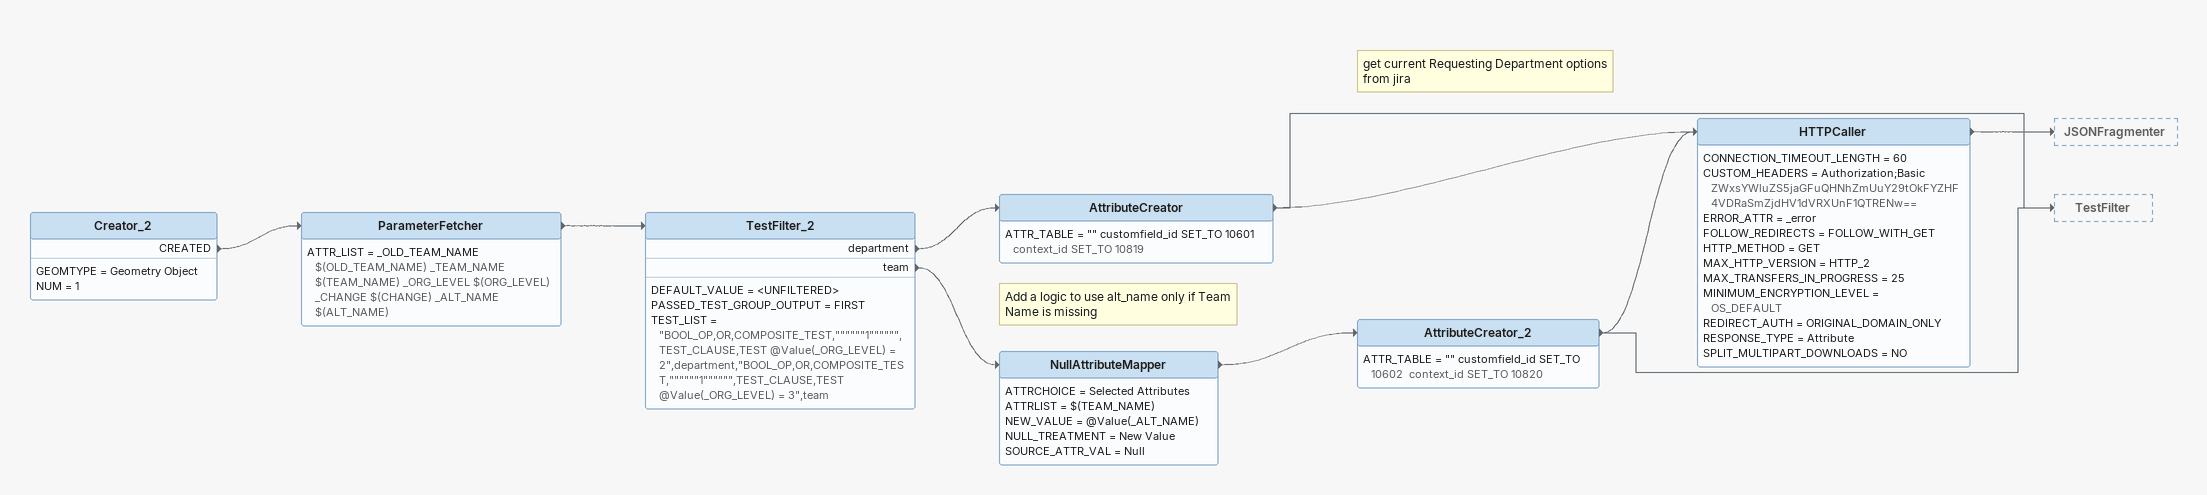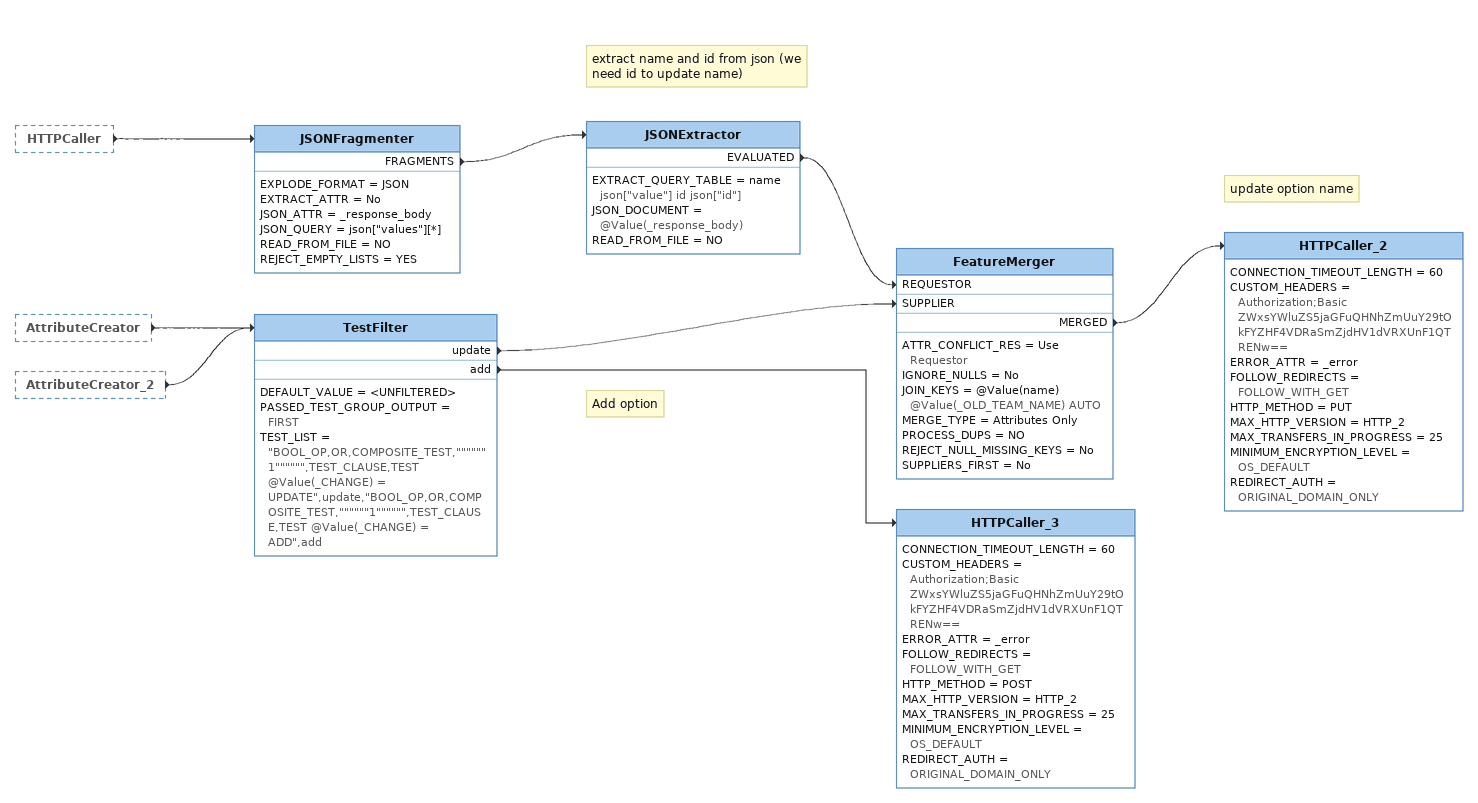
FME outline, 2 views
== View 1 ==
Creator_2
    GEOMTYPE = Geometry Object
    NUM = 1
    CREATED -> ParameterFetcher
ParameterFetcher
    ATTR_LIST = _OLD_TEAM_NAME $(OLD_TEAM_NAME) _TEAM_NAME $(TEAM_NAME) _ORG_LEVEL $(ORG_LEVEL) _CHANGE $(CHANGE) _ALT_NAME $(ALT_NAME)
    -> TestFilter_2
TestFilter_2
    DEFAULT_VALUE = <UNFILTERED>
    PASSED_TEST_GROUP_OUTPUT = FIRST
    TEST_LIST = "BOOL_OP,OR,COMPOSITE_TEST,""""""1"""""",TEST_CLAUSE,TEST @Value(_ORG_LEVEL) = 2",department,"BOOL_OP,OR,COMPOSITE_TEST,""""""1"""""",TEST_CLAUSE,TEST @Value(_ORG_LEVEL) = 3",team
    department -> AttributeCreator
    team -> NullAttributeMapper
AttributeCreator
    ATTR_TABLE = "" customfield_id SET_TO 10601  context_id SET_TO 10819
    -> TestFilter
    -> HTTPCaller
Note: Add a logic to use alt_name only if Team Name is missing
NullAttributeMapper
    ATTRCHOICE = Selected Attributes
    ATTRLIST = $(TEAM_NAME)
    NEW_VALUE = @Value(_ALT_NAME)
    NULL_TREATMENT = New Value
    SOURCE_ATTR_VAL = Null
    -> AttributeCreator_2
AttributeCreator_2
    ATTR_TABLE = "" customfield_id SET_TO 10602  context_id SET_TO 10820
    -> TestFilter
    -> HTTPCaller
Note: get current Requesting Department options from jira
HTTPCaller
    CONNECTION_TIMEOUT_LENGTH = 60
    CUSTOM_HEADERS = Authorization;Basic ZWxsYWluZS5jaGFuQHNhZmUuY29tOkFYZHF4VDRaSmZjdHV1dVRXUnF1QTRENw==
    ERROR_ATTR = _error
    FOLLOW_REDIRECTS = FOLLOW_WITH_GET
    HTTP_METHOD = GET
    MAX_HTTP_VERSION = HTTP_2
    MAX_TRANSFERS_IN_PROGRESS = 25
    MINIMUM_ENCRYPTION_LEVEL = OS_DEFAULT
    REDIRECT_AUTH = ORIGINAL_DOMAIN_ONLY
    RESPONSE_TYPE = Attribute
    SPLIT_MULTIPART_DOWNLOADS = NO
    -> JSONFragmenter

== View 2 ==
HTTPCaller [outside]
    -> JSONFragmenter
AttributeCreator [outside]
    -> TestFilter
AttributeCreator_2 [outside]
    -> TestFilter
JSONFragmenter
    EXPLODE_FORMAT = JSON
    EXTRACT_ATTR = No
    JSON_ATTR = _response_body
    JSON_QUERY = json["values"][*]
    READ_FROM_FILE = NO
    REJECT_EMPTY_LISTS = YES
    FRAGMENTS -> JSONExtractor
Note: extract name and id from json (we need id to update name)
JSONExtractor
    EXTRACT_QUERY_TABLE = name json["value"] id json["id"]
    JSON_DOCUMENT = @Value(_response_body)
    READ_FROM_FILE = NO
    EVALUATED -> FeatureMerger [REQUESTOR]
TestFilter
    DEFAULT_VALUE = <UNFILTERED>
    PASSED_TEST_GROUP_OUTPUT = FIRST
    TEST_LIST = "BOOL_OP,OR,COMPOSITE_TEST,""""""1"""""",TEST_CLAUSE,TEST @Value(_CHANGE) = UPDATE",update,"BOOL_OP,OR,COMPOSITE_TEST,""""""1"""""",TEST_CLAUSE,TEST @Value(_CHANGE) = ADD",add
    update -> FeatureMerger [SUPPLIER]
    add -> HTTPCaller_3
FeatureMerger
    ATTR_CONFLICT_RES = Use Requestor
    IGNORE_NULLS = No
    JOIN_KEYS = @Value(name) @Value(_OLD_TEAM_NAME) AUTO
    MERGE_TYPE = Attributes Only
    PROCESS_DUPS = NO
    REJECT_NULL_MISSING_KEYS = No
    SUPPLIERS_FIRST = No
    MERGED -> HTTPCaller_2
Note: update option name
HTTPCaller_2
    CONNECTION_TIMEOUT_LENGTH = 60
    CUSTOM_HEADERS = Authorization;Basic ZWxsYWluZS5jaGFuQHNhZmUuY29tOkFYZHF4VDRaSmZjdHV1dVRXUnF1QTRENw==
    ERROR_ATTR = _error
    FOLLOW_REDIRECTS = FOLLOW_WITH_GET
    HTTP_METHOD = PUT
    MAX_HTTP_VERSION = HTTP_2
    MAX_TRANSFERS_IN_PROGRESS = 25
    MINIMUM_ENCRYPTION_LEVEL = OS_DEFAULT
    REDIRECT_AUTH = ORIGINAL_DOMAIN_ONLY
Note: Add option
HTTPCaller_3
    CONNECTION_TIMEOUT_LENGTH = 60
    CUSTOM_HEADERS = Authorization;Basic ZWxsYWluZS5jaGFuQHNhZmUuY29tOkFYZHF4VDRaSmZjdHV1dVRXUnF1QTRENw==
    ERROR_ATTR = _error
    FOLLOW_REDIRECTS = FOLLOW_WITH_GET
    HTTP_METHOD = POST
    MAX_HTTP_VERSION = HTTP_2
    MAX_TRANSFERS_IN_PROGRESS = 25
    MINIMUM_ENCRYPTION_LEVEL = OS_DEFAULT
    REDIRECT_AUTH = ORIGINAL_DOMAIN_ONLY
